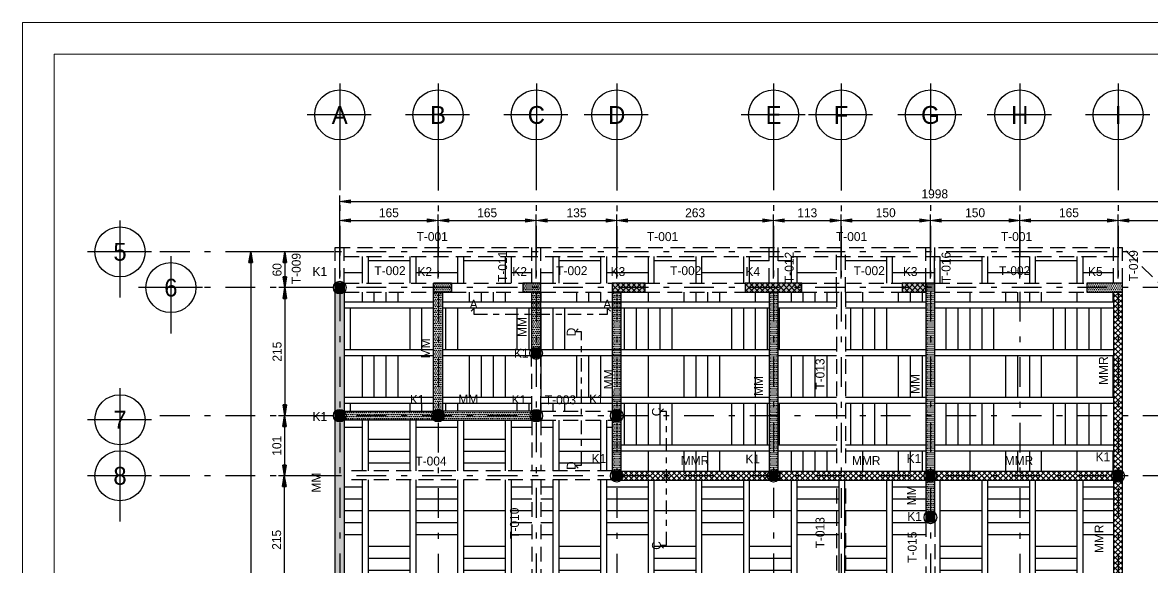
# Model space of a CAD drawing. Header units: millimetres. Extents: x -25 to 297, y -2 to 43.
# Drawn here: x 75.38 to 94.35, y 33.89 to 43.04 of the extents above; entities that cross this region are included whole.
import ezdxf
from ezdxf.enums import TextEntityAlignment as Align

# ---------------------------------------------------------------- set-up
doc = ezdxf.new("R2010")
doc.units = ezdxf.units.MM
for name, pattern in [('DASHDOT', [1, 0.5, -0.25, 0, -0.25]), ('DASHED2', [0.375, 0.25, -0.125]), ('HIDDEN2', [0.1875, 0.125, -0.0625]), ('TRABE', [1.125, 0.75, -0.125, 0.125, -0.125])]:
    doc.linetypes.add(name, pattern=pattern)
for name, color, linetype in [('6', 7, 'Continuous'), ('C', 11, 'Continuous'), ('CERR', 3, 'DASHED2'), ('CTE', 242, 'Continuous'), ('EJES', 250, 'DASHDOT'), ('KS', 242, 'Continuous'), ('losa', 251, 'Continuous'), ('muros', 1, 'Continuous'), ('proyecciones', 6, 'HIDDEN2'), ('TEXT', 5, 'Continuous'), ('VIGUETAS', 107, 'Continuous')]:
    doc.layers.add(name, color=color, linetype=linetype)
doc.styles.add('LEROY', font='stylu.ttf')
doc.dimstyles.new('LEROY', dxfattribs={"dimtxt": 0.15, "dimasz": 0.18, "dimexe": 0.1, "dimexo": 0.1, "dimgap": 0.05, "dimtad": 1, "dimdec": 0, "dimlfac": 100, "dimzin": 0, "dimdsep": 46, "dimtxsty": 'LEROY', "dimblk1": 'FLECHA', "dimblk2": 'FLECHA', "dimsah": 1, "dimcen": 0.2, "dimclrd": 256, "dimclre": 256, "dimclrt": 5, "dimadec": 0, "dimazin": 0, "dimtfac": 0.5, "dimtdec": 0, "dimtix": 1, "dimtofl": 0, "dimtmove": 0, "dimatfit": 3, "dimldrblk": 'FLECHA', "dimfxl": 1, "dimtolj": 1, "dimtzin": 0, "dimarcsym": 0})
pattern_1 = [(0, (-26.114194, 4.04221), (0.015875, 0.03175), [0, -0.03175])]
pattern_2 = [(45, (-26.114194, 4.64221), (-0.04490128, 0.04490128), []), (135, (-26.114194, 4.64221), (-0.04490128, -0.04490128), [])]
pattern_3 = [(0, (-26.114194, 4.64221), (0.015875, 0.03175), [0, -0.03175])]
pattern_4 = [(45, (-26.114194, 4.04221), (-0.04490128, 0.04490128), []), (135, (-26.114194, 4.04221), (-0.04490128, -0.04490128), [])]
pattern_5 = [(90, (-26.1142, 6.6422), (-0.8, 5e-17), [1, 1]), (90, (-26.0142, 6.6422), (-0.8, 5e-17), [1, 1]), (0, (-26.0142, 4.8422), (0, 1.8), [0.7, -0.9]), (0, (-26.0142, 5.0422), (0, 1.8), [0.7, -0.9]), (0, (-26.0142, 5.2422), (0, 1.8), [0.7, -0.9]), (0, (-26.0142, 5.4422), (0, 1.8), [0.7, -0.9]), (0, (-26.0142, 6.0422), (0, 1.8), [0.7, -0.9]), (0, (-25.2142, 5.6422), (0, 1.8), [0.7, -0.9]), (0, (-25.2142, 5.8422), (0, 1.8), [0.7, -0.9]), (0, (-25.2142, 6.0422), (0, 1.8), [0.7, -0.9]), (0, (-25.2142, 6.2422), (0, 1.8), [0.7, -0.9]), (0, (-25.2142, 6.4422), (0, 1.8), [0.7, -0.9])]
pattern_6 = [(180, (-28.1142, 4.6422), (-1e-16, -0.8), [1, 1]), (180, (-28.1142, 4.7422), (-1e-16, -0.8), [1, 1]), (90, (-26.3142, 4.7422), (-1.8, 1e-16), [0.7, -0.9]), (90, (-26.5142, 4.7422), (-1.8, 1e-16), [0.7, -0.9]), (90, (-26.7142, 4.7422), (-1.8, 1e-16), [0.7, -0.9]), (90, (-26.9142, 4.7422), (-1.8, 1e-16), [0.7, -0.9]), (90, (-27.5142, 4.7422), (-1.8, 1e-16), [0.7, -0.9]), (90, (-27.1142, 5.5422), (-1.8, 1e-16), [0.7, -0.9]), (90, (-27.3142, 5.5422), (-1.8, 1e-16), [0.7, -0.9]), (90, (-27.5142, 5.5422), (-1.8, 1e-16), [0.7, -0.9]), (90, (-27.7142, 5.5422), (-1.8, 1e-16), [0.7, -0.9]), (90, (-27.9142, 5.5422), (-1.8, 1e-16), [0.7, -0.9])]

# ---------------------------------------------------------------- blocks, each defined once
blk = doc.blocks.new('EJE-VERT')
at = {"color": 15, "linetype": 'Continuous'}
for p, q in [((0, 2.163), (0, 0)), ((0.883, 1.28), (-0.909, 1.28))]:
    blk.add_line(p, q, dxfattribs=at)
blk.add_circle((0, 1.28), 0.7, dxfattribs=at)
at = {"color": 242, "style": 'LEROY'}
blk.add_attdef('EJE', text='', height=0.5, dxfattribs=at).set_placement((0, 1.28), align=Align.MIDDLE)
blk = doc.blocks.new('FLECHA')
at = {"linetype": 'Continuous'}
blk.add_hatch(color=5, dxfattribs=at).paths.add_polyline_path([(0, 0), (-1, 0.16), (-1, -0.16)])
at = {"color": 5, "linetype": 'Continuous'}
blk.add_line((-1, 0.16), (-1, -0.16), dxfattribs=at)
blk.add_lwpolyline([(-1, 0.16), (0, 0), (-1, -0.16)], dxfattribs=at)
blk = doc.blocks.new('*D82')
at = {"layer": 'C', "lineweight": -2, "transparency": 16777216}
for p, q in [((80.706, 39.379), (80.706, 40.134)), ((80.886, 40.034), (100.502, 40.034)), ((100.682, 38.96), (100.682, 40.134))]:
    blk.add_line(p, q, dxfattribs=at)
at = {"layer": 'Defpoints', "color": 0, "transparency": 16777216}
for p in [(100.682, 40.034), (80.706, 39.279, 0), (100.682, 38.86, 0)]:
    blk.add_point(p, dxfattribs=at)
at = {"layer": 'C', "lineweight": -2, "transparency": 16777216, "xscale": 0.18, "yscale": 0.18, "zscale": 0.18, "rotation": 180}
blk.add_blockref('FLECHA', (80.706, 40.034), dxfattribs=at)
at = {"layer": 'C', "lineweight": -2, "transparency": 16777216, "xscale": 0.18, "yscale": 0.18, "zscale": 0.18}
blk.add_blockref('FLECHA', (100.682, 40.034), dxfattribs=at)
at = {"layer": 'C', "color": 5, "transparency": 16777216, "insert": (90.694, 40.161), "char_height": 0.15, "attachment_point": 5, "style": 'LEROY'}
blk.add_mtext('\\A1;1998', dxfattribs=at)
blk = doc.blocks.new('*D83')
at = {"layer": 'C', "lineweight": -2, "transparency": 16777216}
for p, q in [((93.771, 38.743), (93.771, 39.816)), ((93.951, 39.716), (100.478, 39.716)), ((100.658, 38.202), (100.658, 39.816))]:
    blk.add_line(p, q, dxfattribs=at)
at = {"layer": 'Defpoints', "color": 0, "transparency": 16777216}
for p in [(100.658, 39.716), (93.771, 38.643, 0), (100.658, 38.102, 0)]:
    blk.add_point(p, dxfattribs=at)
at = {"layer": 'C', "lineweight": -2, "transparency": 16777216, "xscale": 0.18, "yscale": 0.18, "zscale": 0.18, "rotation": 180}
blk.add_blockref('FLECHA', (93.771, 39.716), dxfattribs=at)
at = {"layer": 'C', "lineweight": -2, "transparency": 16777216, "xscale": 0.18, "yscale": 0.18, "zscale": 0.18}
blk.add_blockref('FLECHA', (100.658, 39.716), dxfattribs=at)
at = {"layer": 'C', "color": 5, "transparency": 16777216, "insert": (97.214, 39.844), "char_height": 0.15, "attachment_point": 5, "style": 'LEROY'}
blk.add_mtext('\\A1;689', dxfattribs=at)
blk = doc.blocks.new('*D84')
at = {"layer": 'C', "lineweight": -2, "transparency": 16777216}
for p, q in [((80.61, 38.587), (79.683, 38.587)), ((79.783, 38.407), (79.783, 36.617)), ((80.606, 36.437), (79.683, 36.437))]:
    blk.add_line(p, q, dxfattribs=at)
at = {"layer": 'Defpoints', "color": 0, "transparency": 16777216}
for p in [(80.71, 38.587), (79.783, 36.437), (80.706, 36.437)]:
    blk.add_point(p, dxfattribs=at)
at = {"layer": 'C', "lineweight": -2, "transparency": 16777216, "xscale": 0.18, "yscale": 0.18, "zscale": 0.18}
for p, rotation in [((79.783, 38.587), 90), ((79.783, 36.437), 270)]:
    blk.add_blockref('FLECHA', p, dxfattribs=dict(at, rotation=rotation))
at = {"layer": 'C', "color": 5, "transparency": 16777216, "insert": (79.655, 37.512), "char_height": 0.15, "attachment_point": 5, "rotation": 90, "style": 'LEROY'}
blk.add_mtext('\\A1;215', dxfattribs=at)
blk = doc.blocks.new('*D85')
at = {"layer": 'C', "lineweight": -2, "transparency": 16777216}
for p, q in [((80.606, 36.437), (79.679, 36.437)), ((79.779, 36.257), (79.779, 35.607)), ((80.531, 35.427), (79.679, 35.427))]:
    blk.add_line(p, q, dxfattribs=at)
at = {"layer": 'Defpoints', "color": 0, "transparency": 16777216}
for p in [(80.706, 36.437), (79.779, 35.427), (80.631, 35.427)]:
    blk.add_point(p, dxfattribs=at)
at = {"layer": 'C', "lineweight": -2, "transparency": 16777216, "xscale": 0.18, "yscale": 0.18, "zscale": 0.18}
for p, rotation in [((79.779, 36.437), 90), ((79.779, 35.427), 270)]:
    blk.add_blockref('FLECHA', p, dxfattribs=dict(at, rotation=rotation))
at = {"layer": 'C', "color": 5, "transparency": 16777216, "insert": (79.651, 35.932), "char_height": 0.15, "attachment_point": 5, "rotation": 90, "style": 'LEROY'}
blk.add_mtext('\\A1;101', dxfattribs=at)
blk = doc.blocks.new('*D86')
at = {"layer": 'C', "lineweight": -2, "transparency": 16777216}
for p, q in [((80.681, 35.427), (79.676, 35.427)), ((79.776, 35.247), (79.776, 33.457)), ((80.581, 33.277), (79.676, 33.277))]:
    blk.add_line(p, q, dxfattribs=at)
at = {"layer": 'Defpoints', "color": 0, "transparency": 16777216}
for p in [(80.781, 35.427), (79.776, 33.277), (80.681, 33.277)]:
    blk.add_point(p, dxfattribs=at)
at = {"layer": 'C', "lineweight": -2, "transparency": 16777216, "xscale": 0.18, "yscale": 0.18, "zscale": 0.18}
for p, rotation in [((79.776, 35.427), 90), ((79.776, 33.277), 270)]:
    blk.add_blockref('FLECHA', p, dxfattribs=dict(at, rotation=rotation))
at = {"layer": 'C', "color": 5, "transparency": 16777216, "insert": (79.648, 34.352), "char_height": 0.15, "attachment_point": 5, "rotation": 90, "style": 'LEROY'}
blk.add_mtext('\\A1;215', dxfattribs=at)
blk = doc.blocks.new('SEF')
at = {"layer": 'KS'}
blk.add_hatch(color=256, dxfattribs=at).paths.add_polyline_path([(101.539, 139.836), (101.689, 139.836), (101.689, 139.986), (101.539, 139.986)])
at = {"layer": 'KS', "elevation": 0}
blk.add_lwpolyline([(101.539, 139.836), (101.689, 139.836), (101.689, 139.986), (101.539, 139.986)], close=True, dxfattribs=at)
at = {"layer": 'KS', "color": 251}
blk.add_circle((101.614, 139.911, 0), 0.106, dxfattribs=at)
blk = doc.blocks.new('*D585')
at = {"layer": 'C', "lineweight": -2, "transparency": 16777216}
for p, q in [((80.706, 38.742), (80.706, 39.815)), ((80.886, 39.715), (82.176, 39.715)), ((82.356, 38.762), (82.356, 39.815))]:
    blk.add_line(p, q, dxfattribs=at)
at = {"layer": 'Defpoints', "color": 0, "transparency": 16777216}
for p in [(82.356, 39.715), (80.706, 38.642, 0), (82.356, 38.662)]:
    blk.add_point(p, dxfattribs=at)
at = {"layer": 'C', "lineweight": -2, "transparency": 16777216, "xscale": 0.18, "yscale": 0.18, "zscale": 0.18, "rotation": 180}
blk.add_blockref('FLECHA', (80.706, 39.715), dxfattribs=at)
at = {"layer": 'C', "lineweight": -2, "transparency": 16777216, "xscale": 0.18, "yscale": 0.18, "zscale": 0.18}
blk.add_blockref('FLECHA', (82.356, 39.715), dxfattribs=at)
at = {"layer": 'C', "color": 5, "transparency": 16777216, "insert": (81.531, 39.843), "char_height": 0.15, "attachment_point": 5, "style": 'LEROY'}
blk.add_mtext('\\A1;165', dxfattribs=at)
blk = doc.blocks.new('*D586')
at = {"layer": 'C', "lineweight": -2, "transparency": 16777216}
for p, q in [((82.356, 38.742), (82.356, 39.815)), ((82.536, 39.715), (83.826, 39.715)), ((84.006, 38.762), (84.006, 39.815))]:
    blk.add_line(p, q, dxfattribs=at)
at = {"layer": 'Defpoints', "color": 0, "transparency": 16777216}
for p in [(84.006, 39.715), (82.356, 38.642, 0), (84.006, 38.662)]:
    blk.add_point(p, dxfattribs=at)
at = {"layer": 'C', "lineweight": -2, "transparency": 16777216, "xscale": 0.18, "yscale": 0.18, "zscale": 0.18, "rotation": 180}
blk.add_blockref('FLECHA', (82.356, 39.715), dxfattribs=at)
at = {"layer": 'C', "lineweight": -2, "transparency": 16777216, "xscale": 0.18, "yscale": 0.18, "zscale": 0.18}
blk.add_blockref('FLECHA', (84.006, 39.715), dxfattribs=at)
at = {"layer": 'C', "color": 5, "transparency": 16777216, "insert": (83.181, 39.843), "char_height": 0.15, "attachment_point": 5, "style": 'LEROY'}
blk.add_mtext('\\A1;165', dxfattribs=at)
blk = doc.blocks.new('*D587')
at = {"layer": 'C', "lineweight": -2, "transparency": 16777216}
for p, q in [((84.006, 38.742), (84.006, 39.815)), ((84.186, 39.715), (85.176, 39.715)), ((85.356, 38.762), (85.356, 39.815))]:
    blk.add_line(p, q, dxfattribs=at)
at = {"layer": 'Defpoints', "color": 0, "transparency": 16777216}
for p in [(85.356, 39.715), (84.006, 38.642, 0), (85.356, 38.662)]:
    blk.add_point(p, dxfattribs=at)
at = {"layer": 'C', "lineweight": -2, "transparency": 16777216, "xscale": 0.18, "yscale": 0.18, "zscale": 0.18, "rotation": 180}
blk.add_blockref('FLECHA', (84.006, 39.715), dxfattribs=at)
at = {"layer": 'C', "lineweight": -2, "transparency": 16777216, "xscale": 0.18, "yscale": 0.18, "zscale": 0.18}
blk.add_blockref('FLECHA', (85.356, 39.715), dxfattribs=at)
at = {"layer": 'C', "color": 5, "transparency": 16777216, "insert": (84.681, 39.843), "char_height": 0.15, "attachment_point": 5, "style": 'LEROY'}
blk.add_mtext('\\A1;135', dxfattribs=at)
blk = doc.blocks.new('*D588')
at = {"layer": 'C', "lineweight": -2, "transparency": 16777216}
for p, q in [((85.356, 38.742), (85.356, 39.815)), ((85.536, 39.715), (87.808, 39.715)), ((87.988, 38.762), (87.988, 39.815))]:
    blk.add_line(p, q, dxfattribs=at)
at = {"layer": 'Defpoints', "color": 0, "transparency": 16777216}
for p in [(87.988, 39.715), (85.356, 38.642, 0), (87.988, 38.662)]:
    blk.add_point(p, dxfattribs=at)
at = {"layer": 'C', "lineweight": -2, "transparency": 16777216, "xscale": 0.18, "yscale": 0.18, "zscale": 0.18, "rotation": 180}
blk.add_blockref('FLECHA', (85.356, 39.715), dxfattribs=at)
at = {"layer": 'C', "lineweight": -2, "transparency": 16777216, "xscale": 0.18, "yscale": 0.18, "zscale": 0.18}
blk.add_blockref('FLECHA', (87.988, 39.715), dxfattribs=at)
at = {"layer": 'C', "color": 5, "transparency": 16777216, "insert": (86.672, 39.843), "char_height": 0.15, "attachment_point": 5, "style": 'LEROY'}
blk.add_mtext('\\A1;263', dxfattribs=at)
blk = doc.blocks.new('*D589')
at = {"layer": 'C', "lineweight": -2, "transparency": 16777216}
for p, q in [((87.988, 38.742), (87.988, 39.815)), ((88.168, 39.715), (88.941, 39.715)), ((89.121, 38.762), (89.121, 39.815))]:
    blk.add_line(p, q, dxfattribs=at)
at = {"layer": 'Defpoints', "color": 0, "transparency": 16777216}
for p in [(89.121, 39.715), (87.988, 38.642, 0), (89.121, 38.662)]:
    blk.add_point(p, dxfattribs=at)
at = {"layer": 'C', "lineweight": -2, "transparency": 16777216, "xscale": 0.18, "yscale": 0.18, "zscale": 0.18, "rotation": 180}
blk.add_blockref('FLECHA', (87.988, 39.715), dxfattribs=at)
at = {"layer": 'C', "lineweight": -2, "transparency": 16777216, "xscale": 0.18, "yscale": 0.18, "zscale": 0.18}
blk.add_blockref('FLECHA', (89.121, 39.715), dxfattribs=at)
at = {"layer": 'C', "color": 5, "transparency": 16777216, "insert": (88.554, 39.843), "char_height": 0.15, "attachment_point": 5, "style": 'LEROY'}
blk.add_mtext('\\A1;113', dxfattribs=at)
blk = doc.blocks.new('*D590')
at = {"layer": 'C', "lineweight": -2, "transparency": 16777216}
for p, q in [((89.121, 38.742), (89.121, 39.815)), ((89.301, 39.715), (90.441, 39.715)), ((90.621, 38.762), (90.621, 39.815))]:
    blk.add_line(p, q, dxfattribs=at)
at = {"layer": 'Defpoints', "color": 0, "transparency": 16777216}
for p in [(90.621, 39.715), (89.121, 38.642, 0), (90.621, 38.662)]:
    blk.add_point(p, dxfattribs=at)
at = {"layer": 'C', "lineweight": -2, "transparency": 16777216, "xscale": 0.18, "yscale": 0.18, "zscale": 0.18, "rotation": 180}
blk.add_blockref('FLECHA', (89.121, 39.715), dxfattribs=at)
at = {"layer": 'C', "lineweight": -2, "transparency": 16777216, "xscale": 0.18, "yscale": 0.18, "zscale": 0.18}
blk.add_blockref('FLECHA', (90.621, 39.715), dxfattribs=at)
at = {"layer": 'C', "color": 5, "transparency": 16777216, "insert": (89.871, 39.844), "char_height": 0.15, "attachment_point": 5, "style": 'LEROY'}
blk.add_mtext('\\A1;150', dxfattribs=at)
blk = doc.blocks.new('*D591')
at = {"layer": 'C', "lineweight": -2, "transparency": 16777216}
for p, q in [((90.621, 38.742), (90.621, 39.815)), ((90.801, 39.715), (91.941, 39.715)), ((92.121, 38.762), (92.121, 39.815))]:
    blk.add_line(p, q, dxfattribs=at)
at = {"layer": 'Defpoints', "color": 0, "transparency": 16777216}
for p in [(92.121, 39.715), (90.621, 38.642, 0), (92.121, 38.662)]:
    blk.add_point(p, dxfattribs=at)
at = {"layer": 'C', "lineweight": -2, "transparency": 16777216, "xscale": 0.18, "yscale": 0.18, "zscale": 0.18, "rotation": 180}
blk.add_blockref('FLECHA', (90.621, 39.715), dxfattribs=at)
at = {"layer": 'C', "lineweight": -2, "transparency": 16777216, "xscale": 0.18, "yscale": 0.18, "zscale": 0.18}
blk.add_blockref('FLECHA', (92.121, 39.715), dxfattribs=at)
at = {"layer": 'C', "color": 5, "transparency": 16777216, "insert": (91.371, 39.844), "char_height": 0.15, "attachment_point": 5, "style": 'LEROY'}
blk.add_mtext('\\A1;150', dxfattribs=at)
blk = doc.blocks.new('*D592')
at = {"layer": 'C', "lineweight": -2, "transparency": 16777216}
for p, q in [((92.121, 38.743), (92.121, 39.816)), ((92.301, 39.716), (93.591, 39.716)), ((93.771, 38.762), (93.771, 39.816))]:
    blk.add_line(p, q, dxfattribs=at)
at = {"layer": 'Defpoints', "color": 0, "transparency": 16777216}
for p in [(93.771, 39.716), (92.121, 38.643, 0), (93.771, 38.662)]:
    blk.add_point(p, dxfattribs=at)
at = {"layer": 'C', "lineweight": -2, "transparency": 16777216, "xscale": 0.18, "yscale": 0.18, "zscale": 0.18, "rotation": 180}
blk.add_blockref('FLECHA', (92.121, 39.716), dxfattribs=at)
at = {"layer": 'C', "lineweight": -2, "transparency": 16777216, "xscale": 0.18, "yscale": 0.18, "zscale": 0.18}
blk.add_blockref('FLECHA', (93.771, 39.716), dxfattribs=at)
at = {"layer": 'C', "color": 5, "transparency": 16777216, "insert": (92.946, 39.844), "char_height": 0.15, "attachment_point": 5, "style": 'LEROY'}
blk.add_mtext('\\A1;165', dxfattribs=at)
blk = doc.blocks.new('*D594')
at = {"layer": 'C', "lineweight": -2, "transparency": 16777216}
for p, q in [((80.61, 39.187), (79.683, 39.187)), ((79.783, 39.007), (79.783, 38.767)), ((80.606, 38.587), (79.683, 38.587))]:
    blk.add_line(p, q, dxfattribs=at)
at = {"layer": 'Defpoints', "color": 0, "transparency": 16777216}
for p in [(80.71, 39.187), (79.783, 38.587), (80.706, 38.587)]:
    blk.add_point(p, dxfattribs=at)
at = {"layer": 'C', "lineweight": -2, "transparency": 16777216, "xscale": 0.18, "yscale": 0.18, "zscale": 0.18}
for p, rotation in [((79.783, 39.187), 90), ((79.783, 38.587), 270)]:
    blk.add_blockref('FLECHA', p, dxfattribs=dict(at, rotation=rotation))
at = {"layer": 'C', "color": 5, "transparency": 16777216, "insert": (79.655, 38.887), "char_height": 0.15, "attachment_point": 5, "rotation": 90, "style": 'LEROY'}
blk.add_mtext('\\A1;60', dxfattribs=at)
blk = doc.blocks.new('*D595')
at = {"layer": 'C', "lineweight": -2, "transparency": 16777216}
for p, q in [((80.064, 39.187), (79.112, 39.187)), ((79.212, 39.007), (79.212, 23.885)), ((80.041, 23.705), (79.112, 23.705))]:
    blk.add_line(p, q, dxfattribs=at)
at = {"layer": 'Defpoints', "color": 0, "transparency": 16777216}
for p in [(80.164, 39.187), (79.212, 23.705), (80.141, 23.705)]:
    blk.add_point(p, dxfattribs=at)
at = {"layer": 'C', "lineweight": -2, "transparency": 16777216, "xscale": 0.18, "yscale": 0.18, "zscale": 0.18}
for p, rotation in [((79.212, 39.187), 90), ((79.212, 23.705), 270)]:
    blk.add_blockref('FLECHA', p, dxfattribs=dict(at, rotation=rotation))
at = {"layer": 'C', "color": 5, "transparency": 16777216, "insert": (79.083, 31.446), "char_height": 0.15, "attachment_point": 5, "rotation": 90, "style": 'LEROY'}
blk.add_mtext('\\A1;1548', dxfattribs=at)

msp = doc.modelspace()

# ---------------------------------------------------------------- hatches: boundary and pattern name
at = {"layer": 'KS'}
for points in [[(82.581, 38.512), (82.581, 38.662), (82.281, 38.662), (82.281, 38.512)], [(84.081, 38.512), (84.081, 38.662), (83.781, 38.662), (83.781, 38.512)]]:
    msp.add_hatch(color=256, dxfattribs=at).paths.add_polyline_path(points)
h = msp.add_hatch(color=256, dxfattribs=at)
h.dxf.hatch_style = 1
h.paths.add_polyline_path([(85.281, 38.662), (85.281, 38.512), (85.831, 38.512), (85.831, 38.662)])
h = msp.add_hatch(color=256, dxfattribs=at)
h.dxf.hatch_style = 1
h.paths.add_polyline_path([(87.513, 38.662), (87.513, 38.512), (88.463, 38.512), (88.463, 38.662)])
h = msp.add_hatch(color=256, dxfattribs=at)
h.dxf.hatch_style = 1
h.paths.add_polyline_path([(90.146, 38.662), (90.146, 38.512), (90.696, 38.512), (90.696, 38.662)])
h = msp.add_hatch(color=256, dxfattribs=at)
h.dxf.hatch_style = 1
h.paths.add_polyline_path([(93.246, 38.662), (93.246, 38.512), (93.846, 38.512), (93.846, 38.662)])
at = {"layer": 'muros'}
h = msp.add_hatch(dxfattribs=at)
h.set_pattern_fill('DOTS', color=256, scale=0.02)
h.set_pattern_definition(pattern_3)
h.paths.add_polyline_path([(80.781, 24.03), (80.631, 24.03), (80.631, 23.63), (80.781, 23.63)])
h.paths.add_polyline_path([(80.781, 38.662), (80.631, 38.662), (80.631, 24.18), (80.781, 24.18)])
h = msp.add_hatch(dxfattribs=at)
h.set_pattern_fill('DOTS', color=3, scale=0.02)
h.set_pattern_definition(pattern_1)
h.paths.add_polyline_path([(82.581, 38.662), (82.281, 38.662), (82.281, 38.512), (82.581, 38.512)])
h = msp.add_hatch(dxfattribs=at)
h.set_pattern_fill('DOTS', color=256, scale=0.02)
h.set_pattern_definition(pattern_1)
h.paths.add_polyline_path([(82.431, 38.512), (82.281, 38.512), (82.281, 36.362), (82.431, 36.362), (82.431, 36.512)])
h = msp.add_hatch(dxfattribs=at)
h.set_pattern_fill('DOTS', color=3, scale=0.02)
h.set_pattern_definition(pattern_1)
h.paths.add_polyline_path([(84.081, 38.512), (84.081, 38.661), (83.781, 38.661), (83.781, 38.512)])
h = msp.add_hatch(dxfattribs=at)
h.set_pattern_fill('DOTS', color=256, scale=0.02)
h.set_pattern_definition(pattern_3)
h.paths.add_polyline_path([(84.08, 38.512), (83.927, 38.512), (83.927, 37.412), (84.08, 37.412)])
h = msp.add_hatch(dxfattribs=at)
h.set_pattern_fill('ANSI37', color=3, scale=0.02)
h.set_pattern_definition(pattern_2)
h.paths.add_polyline_path([(85.281, 38.662), (85.281, 38.512), (85.831, 38.512), (85.831, 38.662)])
h = msp.add_hatch(dxfattribs=at)
h.set_pattern_fill('DOTS', color=256, scale=0.02)
h.set_pattern_definition(pattern_3)
h.paths.add_polyline_path([(85.281, 35.502), (85.431, 35.502), (85.431, 38.512), (85.281, 38.512)])
h = msp.add_hatch(dxfattribs=at)
h.set_pattern_fill('ANSI37', color=3, scale=0.02)
h.set_pattern_definition(pattern_2)
h.paths.add_polyline_path([(88.463, 38.512), (88.463, 38.662), (87.513, 38.662), (87.513, 38.512)])
h = msp.add_hatch(dxfattribs=at)
h.set_pattern_fill('DOTS', color=256, scale=0.02)
h.set_pattern_definition(pattern_3)
h.paths.add_polyline_path([(87.913, 35.502), (88.063, 35.502), (88.063, 38.512), (87.913, 38.512)])
h = msp.add_hatch(dxfattribs=at)
h.set_pattern_fill('ANSI37', color=3, scale=0.02)
h.set_pattern_definition(pattern_2)
h.paths.add_polyline_path([(90.546, 38.512), (90.546, 38.662), (90.146, 38.662), (90.146, 38.512)])
h = msp.add_hatch(dxfattribs=at)
h.set_pattern_fill('DOTS', color=256, scale=0.02)
h.set_pattern_definition(pattern_3)
h.paths.add_polyline_path([(90.546, 35.502), (90.696, 35.502), (90.696, 38.662), (90.546, 38.662)])
h = msp.add_hatch(dxfattribs=at)
h.set_pattern_fill('DOTS', color=3, scale=0.02)
h.set_pattern_definition(pattern_1)
h.paths.add_polyline_path([(93.246, 38.662), (93.246, 38.512), (93.846, 38.512), (93.846, 38.662)])
h = msp.add_hatch(dxfattribs=at)
h.set_pattern_fill('ANSI37', color=256, scale=0.02)
h.set_pattern_definition(pattern_2)
h.paths.add_polyline_path([(93.846, 38.512), (93.696, 38.512), (93.696, 35.502), (93.846, 35.502)])
h = msp.add_hatch(dxfattribs=at)
h.set_pattern_fill('DOTS', color=256, scale=0.02)
h.set_pattern_definition(pattern_3)
h.paths.add_polyline_path([(80.781, 36.512), (80.781, 36.362), (82.281, 36.362), (82.281, 36.512)])
h = msp.add_hatch(dxfattribs=at)
h.set_pattern_fill('DOTS', color=256, scale=0.02)
h.set_pattern_definition(pattern_3)
h.paths.add_polyline_path([(82.431, 36.512), (82.431, 36.362), (84.081, 36.362), (84.081, 36.512)])
h = msp.add_hatch(dxfattribs=at)
h.set_pattern_fill('ANSI37', color=256, scale=0.02)
h.set_pattern_definition(pattern_4)
h.paths.add_polyline_path([(85.281, 35.502), (85.281, 35.352), (90.696, 35.352), (90.696, 35.502)])
h = msp.add_hatch(dxfattribs=at)
h.set_pattern_fill('ANSI37', color=256, scale=0.02)
h.set_pattern_definition(pattern_4)
h.paths.add_polyline_path([(90.696, 35.502), (90.696, 35.352), (93.696, 35.352), (93.696, 35.502)])
h = msp.add_hatch(dxfattribs=at)
h.set_pattern_fill('DOTS', color=3, scale=0.02)
h.set_pattern_definition(pattern_1)
h.paths.add_polyline_path([(93.846, 35.352), (93.846, 35.502), (93.696, 35.502), (93.696, 35.352)])
h = msp.add_hatch(dxfattribs=at)
h.set_pattern_fill('DOTS', color=256, scale=0.02)
h.set_pattern_definition(pattern_3)
h.paths.add_polyline_path([(90.696, 35.352), (90.546, 35.352), (90.546, 34.653), (90.696, 34.653)])
h = msp.add_hatch(dxfattribs=at)
h.set_pattern_fill('ANSI37', color=256, scale=0.02)
h.set_pattern_definition(pattern_2)
h.paths.add_polyline_path([(93.696, 33.352), (93.846, 33.352), (93.846, 35.352), (93.696, 35.352)])
at = {"layer": 'VIGUETAS'}
h = msp.add_hatch(dxfattribs=at)
h.set_pattern_fill('HBSTRCES', color=256, pattern_type=2)
h.set_pattern_definition(pattern_5)
h.paths.add_polyline_path([(83.931, 39.112), (80.781, 39.112), (80.781, 38.662), (82.281, 38.662), (82.581, 38.662), (83.781, 38.662), (83.931, 38.662)])
h = msp.add_hatch(dxfattribs=at)
h.set_pattern_fill('HBSTRCES', color=256, pattern_type=2)
h.set_pattern_definition(pattern_5)
h.paths.add_polyline_path([(84.081, 39.112), (84.081, 38.661), (85.281, 38.662), (85.831, 38.662), (87.513, 38.662), (87.913, 38.662), (87.913, 39.112)])
h = msp.add_hatch(dxfattribs=at)
h.set_pattern_fill('HBSTRCES', color=256, pattern_type=2)
h.set_pattern_definition(pattern_5)
h.paths.add_polyline_path([(88.463, 38.662), (89.046, 38.662), (89.046, 39.112), (88.063, 39.112), (88.063, 38.662)])
h = msp.add_hatch(dxfattribs=at)
h.set_pattern_fill('HBSTRCES', color=256, pattern_type=2)
h.set_pattern_definition(pattern_5)
h.paths.add_polyline_path([(90.146, 38.662), (90.546, 38.662), (90.696, 38.662), (93.246, 38.662), (93.696, 38.662), (93.696, 39.112), (89.196, 39.112), (89.196, 38.662)])
h = msp.add_hatch(dxfattribs=at)
h.set_pattern_fill('HBSTRCES', color=256, angle=90, pattern_type=2)
h.set_pattern_definition(pattern_6)
h.paths.add_polyline_path([(82.281, 38.512), (80.781, 38.512), (80.781, 36.512), (82.281, 36.512)])
h = msp.add_hatch(dxfattribs=at)
h.set_pattern_fill('HBSTRCES', color=256, angle=90, pattern_type=2)
h.set_pattern_definition(pattern_6)
h.paths.add_polyline_path([(83.896, 37.487, -0.198912), (83.927, 37.562), (83.927, 38.512), (83.781, 38.512), (82.581, 38.512), (82.431, 38.512), (82.431, 36.512), (83.931, 36.512), (83.927, 37.412, -0.198912)])
h = msp.add_hatch(dxfattribs=at)
h.set_pattern_fill('HBSTRCES', color=256, angle=90, pattern_type=2)
h.set_pattern_definition(pattern_6)
h.paths.add_polyline_path([(83.927, 37.562), (83.927, 38.512), (84.08, 38.512), (85.281, 38.512), (85.431, 38.512), (85.431, 35.502), (85.281, 35.502), (85.281, 36.512), (84.081, 36.512), (84.081, 37.412), (84.077, 37.412, -1)])
h = msp.add_hatch(dxfattribs=at)
h.set_pattern_fill('HBSTRCES', color=256, angle=90, pattern_type=2)
h.set_pattern_definition(pattern_6)
h.paths.add_polyline_path([(85.431, 35.502), (87.913, 35.502), (87.913, 38.512), (87.513, 38.512), (85.831, 38.512), (85.431, 38.512)])
h = msp.add_hatch(dxfattribs=at)
h.set_pattern_fill('HBSTRCES', color=256, angle=90, pattern_type=2)
h.set_pattern_definition(pattern_6)
h.paths.add_polyline_path([(89.046, 38.512), (88.063, 38.512), (88.063, 35.502), (89.046, 35.502)])
h = msp.add_hatch(dxfattribs=at)
h.set_pattern_fill('HBSTRCES', color=256, angle=90, pattern_type=2)
h.set_pattern_definition(pattern_6)
h.paths.add_polyline_path([(89.196, 35.502), (90.546, 35.502), (90.546, 38.512), (90.146, 38.512), (89.196, 38.512)])
h = msp.add_hatch(dxfattribs=at)
h.set_pattern_fill('HBSTRCES', color=256, angle=90, pattern_type=2)
h.set_pattern_definition(pattern_6)
h.paths.add_polyline_path([(93.696, 35.502), (93.696, 38.512), (93.246, 38.512), (90.696, 38.512), (90.696, 35.502)])
h = msp.add_hatch(dxfattribs=at)
h.set_pattern_fill('HBSTRCES', color=256, pattern_type=2)
h.set_pattern_definition(pattern_5)
h.paths.add_polyline_path([(83.931, 36.362), (82.431, 36.362, -0.414214), (82.281, 36.362), (80.781, 36.362), (80.781, 35.512), (83.931, 35.512)])
h = msp.add_hatch(dxfattribs=at)
h.set_pattern_fill('HBSTRCES', color=256, pattern_type=2)
h.set_pattern_definition(pattern_5)
h.paths.add_polyline_path([(85.281, 35.512), (85.281, 36.362), (84.081, 36.362), (84.081, 35.512)])
h = msp.add_hatch(dxfattribs=at)
h.set_pattern_fill('HBSTRCES', color=256, pattern_type=2)
h.set_pattern_definition(pattern_5)
h.paths.add_polyline_path([(80.781, 35.362), (80.781, 33.362), (83.931, 33.362), (83.931, 35.362)])
h = msp.add_hatch(dxfattribs=at)
h.set_pattern_fill('HBSTRCES', color=256, pattern_type=2)
h.set_pattern_definition(pattern_5)
h.paths.add_polyline_path([(90.546, 33.352), (90.546, 33.612, -0.198912), (90.515, 33.687, -0.198912), (90.546, 33.762), (90.546, 34.653, -0.198912), (90.515, 34.728, -0.198912), (90.546, 34.803), (90.546, 35.352), (88.063, 35.352, -0.414214), (87.913, 35.352), (85.431, 35.352, -0.450006), (85.272, 35.362), (84.081, 35.362), (84.081, 33.362)])
h = msp.add_hatch(dxfattribs=at)
h.set_pattern_fill('HBSTRCES', color=256, pattern_type=2)
h.set_pattern_definition(pattern_5)
h.paths.add_polyline_path([(93.296, 33.352), (93.696, 33.352), (93.696, 35.352), (90.696, 35.352), (90.696, 34.803, -0.198912), (90.727, 34.728, -0.198912), (90.696, 34.653), (90.696, 33.762, -0.198912), (90.727, 33.687, -0.216159), (90.69, 33.607), (90.69, 33.352), (91.096, 33.352)])

# ---------------------------------------------------------------- linework, layer by layer
at = {"layer": '6', "lineweight": 0}
for points in [[(75.383, 43.038), (139.403, 43.038), (139.403, 0), (75.383, 0)], [(75.915, 42.506), (138.871, 42.506), (138.871, 0.532), (75.915, 0.532)]]:
    msp.add_lwpolyline(points, close=True, dxfattribs=at)
at = {"layer": 'CERR', "color": 3}
for p, q in [((80.631, 38.662), (80.631, 39.262)), ((80.631, 39.262), (93.846, 39.262)), ((80.781, 38.662), (80.781, 39.262)), ((83.931, 38.661), (83.931, 39.262)), ((84.081, 38.661), (84.081, 39.262)), ((87.913, 38.662), (87.913, 39.262)), ((88.063, 38.662), (88.063, 39.262)), ((89.046, 38.512), (89.046, 39.262)), ((89.196, 38.512), (89.196, 39.262)), ((90.546, 38.662), (90.546, 39.262)), ((90.696, 38.662), (90.696, 39.262)), ((93.696, 38.662), (93.696, 39.262)), ((93.846, 38.662), (93.846, 39.262)), ((80.781, 39.112), (93.846, 39.112)), ((80.781, 38.662), (82.281, 38.662)), ((80.781, 38.512), (82.281, 38.512)), ((82.581, 38.662), (83.781, 38.662)), ((82.581, 38.512), (83.781, 38.512)), ((84.081, 38.661), (85.281, 38.662)), ((84.081, 38.512), (85.281, 38.512)), ((85.831, 38.662), (87.513, 38.662)), ((85.831, 38.512), (87.513, 38.512)), ((88.463, 38.662), (90.146, 38.662)), ((88.463, 38.512), (90.186, 38.512)), ((89.046, 38.512), (89.046, 35.512)), ((89.196, 38.512), (89.196, 35.512)), ((90.696, 38.662), (93.246, 38.662)), ((90.696, 38.512), (93.246, 38.512)), ((83.931, 36.512), (83.927, 37.412)), ((84.081, 36.512), (84.081, 37.412)), ((84.081, 36.512), (85.281, 36.512)), ((83.931, 36.362), (83.931, 35.512)), ((84.081, 36.362), (84.081, 35.512)), ((84.081, 36.362), (85.281, 36.362)), ((85.281, 35.512), (80.781, 35.512)), ((85.281, 35.362), (80.781, 35.362)), ((83.931, 35.362), (83.931, 33.362)), ((84.081, 35.362), (84.081, 30.512)), ((89.046, 35.212), (89.046, 30.512)), ((89.196, 35.212), (89.196, 30.512)), ((90.546, 34.653), (90.546, 33.762)), ((90.696, 34.653), (90.696, 33.762))]:
    msp.add_line(p, q, dxfattribs=at)
at = {"layer": 'CTE', "linetype": 'TRABE', "ltscale": 0.3}
for points in [[(82.912, 38.191), (82.959, 38.239), (82.959, 38.139), (85.202, 38.139), (85.202, 38.239), (85.249, 38.191)], [(84.711, 35.557), (84.663, 35.604), (84.763, 35.604), (84.763, 37.847), (84.663, 37.847), (84.711, 37.895)], [(86.141, 34.214), (86.093, 34.262), (86.193, 34.262), (86.193, 36.505), (86.093, 36.505), (86.141, 36.552)]]:
    msp.add_lwpolyline(points, dxfattribs=at)
at = {"layer": 'EJES'}
for p, q in [((80.706, 40.724), (80.706, 22.677)), ((82.356, 40.719), (82.356, 22.677)), ((84.006, 40.724), (84.006, 22.677)), ((85.356, 40.719), (85.356, 22.677)), ((87.988, 40.724), (87.988, 22.677)), ((89.121, 40.719), (89.121, 22.677)), ((90.621, 40.724), (90.621, 22.677)), ((92.121, 40.719), (92.121, 22.677)), ((93.771, 40.724), (93.771, 22.677)), ((102.388, 39.187), (77.554, 39.187)), ((102.388, 38.587), (77.554, 38.587)), ((102.388, 36.437), (77.429, 36.437)), ((102.388, 35.427), (77.554, 35.427))]:
    msp.add_line(p, q, dxfattribs=at)
at = {"layer": 'KS'}
for points in [[(82.581, 38.512), (82.581, 38.662), (82.281, 38.662), (82.281, 38.512)], [(85.281, 38.512), (85.831, 38.512), (85.831, 38.662), (85.281, 38.662)], [(87.513, 38.512), (88.463, 38.512), (88.463, 38.662), (87.513, 38.662)]]:
    msp.add_lwpolyline(points, close=True, dxfattribs=at)
at = {"layer": 'losa', "color": 3}
for points in [[(82.581, 38.512), (82.281, 38.512), (82.281, 38.662), (82.581, 38.662)], [(83.781, 38.512), (84.081, 38.512), (84.081, 38.661), (83.781, 38.661)], [(85.281, 38.512), (85.831, 38.512), (85.831, 38.662), (85.281, 38.662)], [(87.513, 38.512), (88.463, 38.512), (88.463, 38.662), (87.513, 38.662)], [(90.146, 38.512), (90.546, 38.512), (90.546, 38.662), (90.146, 38.662)], [(93.246, 38.512), (93.846, 38.512), (93.846, 38.662), (93.246, 38.662)]]:
    msp.add_lwpolyline(points, close=True, dxfattribs=at)
at = {"layer": 'muros'}
for points in [[(80.631, 38.662), (80.781, 38.662), (80.781, 23.63), (80.631, 23.63)], [(82.281, 38.512), (82.431, 38.512), (82.431, 36.362), (82.281, 36.362)], [(83.927, 37.412), (84.08, 37.412), (84.08, 38.512), (83.927, 38.512)], [(85.281, 35.502), (85.431, 35.502), (85.431, 38.512), (85.281, 38.512)], [(87.913, 35.502), (88.063, 35.502), (88.063, 38.512), (87.913, 38.512)], [(90.546, 35.502), (90.696, 35.502), (90.696, 38.662), (90.546, 38.662)], [(93.696, 35.502), (93.846, 35.502), (93.846, 38.512), (93.696, 38.512)], [(82.281, 36.362), (80.781, 36.362), (80.781, 36.512), (82.281, 36.512)], [(82.431, 36.362), (84.081, 36.362), (84.081, 36.512), (82.431, 36.512)], [(85.281, 35.352), (90.696, 35.352), (90.696, 35.502), (85.281, 35.502)], [(90.696, 35.352), (93.696, 35.352), (93.696, 35.502), (90.696, 35.502)], [(90.546, 34.653), (90.696, 34.653), (90.696, 35.352), (90.546, 35.352)], [(93.696, 33.352), (93.846, 33.352), (93.846, 35.352), (93.696, 35.352)]]:
    msp.add_lwpolyline(points, close=True, dxfattribs=at)
at = {"layer": 'muros', "color": 3}
msp.add_lwpolyline([(93.696, 35.352), (93.846, 35.352), (93.846, 35.502), (93.696, 35.502)], close=True, dxfattribs=at)
at = {"layer": 'proyecciones', "linetype": 'HIDDEN2', "ltscale": 2}
msp.add_line((100.51, 32.734), (93.846, 39.262), dxfattribs=at)

# ---------------------------------------------------------------- block references
at = {"rotation": 90}
for p in [(220.617, -63.027, 0), (223.914, -64.127, 0), (220.617, -65.177, 0), (222.267, -65.177, 0), (223.917, -65.177, 0), (225.267, -65.177, 0), (225.267, -66.187, 0), (227.9, -66.187, 0), (230.532, -66.187, 0), (233.682, -66.187, 0), (230.532, -66.886, 0)]:
    msp.add_blockref('SEF', p, dxfattribs=at)
at = {"layer": 'EJES', "xscale": 0.599999999999909, "yscale": 0.599999999999909, "zscale": 0.599999999999909}
for p, values in [((80.706, 40.719), {'EJE': 'A'}), ((82.356, 40.719), {'EJE': 'B'}), ((85.356, 40.719), {'EJE': 'D'}), ((87.988, 40.719), {'EJE': 'E'}), ((89.121, 40.719), {'EJE': 'F'}), ((90.621, 40.719), {'EJE': 'G'}), ((92.121, 40.719), {'EJE': 'H'}), ((77.018, 38.419), {'EJE': '5'}), ((77.872, 37.819), {'EJE': '6'}), ((77.018, 35.601), {'EJE': '7'}), ((77.018, 34.659), {'EJE': '8'})]:
    msp.add_blockref('EJE-VERT', p, dxfattribs=at).add_auto_attribs(values)
at = {"layer": 'EJES'}
for p, xscale, yscale, zscale, rotation, values in [((84.006, 40.719), 0.5999999999999067, 0.5999999999999067, 0.5999999999999067, 359.9831932342179, {'EJE': 'C'}), ((93.771, 40.719), 0.5999999999999118, 0.5999999999999118, 0.5999999999999118, 359.9732348766866, {'EJE': 'I'})]:
    msp.add_blockref('EJE-VERT', p, dxfattribs=dict(at, xscale=xscale, yscale=yscale, zscale=zscale, rotation=rotation)).add_auto_attribs(values)

# ---------------------------------------------------------------- texts
at = {"layer": 'CTE', "linetype": 'TRABE', "ltscale": 0.3, "style": 'LEROY'}
for p in [(82.954, 38.31, 0), (85.197, 38.31, 0)]:
    msp.add_text('A', height=0.15, dxfattribs=at).set_placement(p, align=Align.MIDDLE)
for s, p in [('D', (84.592, 37.842, 0)), ('C', (86.022, 36.5, 0)), ('D', (84.592, 35.599, 0)), ('C', (86.022, 34.257, 0))]:
    msp.add_text(s, height=0.15, rotation=90, dxfattribs=at).set_placement(p, align=Align.MIDDLE)
at = {"layer": 'TEXT', "style": 'LEROY'}
for s, p in [('T-001', (82.258, 39.444, 0)), ('T-001', (86.125, 39.444, 0)), ('T-001', (89.297, 39.444, 0)), ('T-001', (92.066, 39.444, 0)), ('K1', (80.372, 38.857, 0)), ('T-002', (81.55, 38.872, 0)), ('K2', (82.133, 38.857, 0)), ('K2', (83.727, 38.857, 0)), ('T-002', (84.602, 38.872, 0)), ('K3', (85.376, 38.857, 0)), ('T-002', (86.514, 38.872, 0)), ('K4', (87.64, 38.857, 0)), ('T-002', (89.593, 38.872, 0)), ('K3', (90.281, 38.857, 0)), ('T-002', (92.035, 38.872, 0)), ('K5', (93.389, 38.857, 0)), ('K1', (83.753, 37.486, 0)), ('MM', (82.864, 36.716, 0)), ('K1', (85.015, 36.716, 0)), ('K1', (82.006, 36.71, 0)), ('K1', (83.714, 36.706, 0)), ('T-003', (84.411, 36.704, 0)), ('K1', (80.372, 36.422, 0)), ('T-004', (82.238, 35.675, 0)), ('K1', (85.056, 35.716, 0)), ('MMR', (86.671, 35.683, 0)), ('K1', (87.639, 35.71, 0)), ('MMR', (89.543, 35.683, 0)), ('K1', (90.345, 35.718, 0)), ('MMR', (92.106, 35.683, 0)), ('K1', (93.515, 35.746, 0)), ('K1', (90.355, 34.746, 0))]:
    msp.add_text(s, height=0.15, dxfattribs=at).set_placement(p, align=Align.MIDDLE)
for s, p in [('T-009', (79.976, 38.907, 0)), ('T-011', (83.44, 38.944, 0)), ('T-012', (88.25, 38.926, 0)), ('T-016', (90.883, 38.926, 0)), ('T-019', (94.028, 38.954, 0)), ('MM', (83.768, 37.927, 0)), ('MM', (82.144, 37.567, 0)), ('T-013', (88.768, 37.136, 0)), ('MMR', (93.524, 37.194, 0)), ('MM', (85.216, 37.049, 0)), ('MM', (87.735, 36.936, 0)), ('MM', (90.363, 36.968, 0)), ('MM', (80.309, 35.314, 0)), ('MM', (90.302, 35.098, 0)), ('T-010', (83.638, 34.631, 0)), ('T-013', (88.768, 34.471, 0)), ('MMR', (93.451, 34.369, 0)), ('T-015', (90.315, 34.228, 0))]:
    msp.add_text(s, height=0.15, rotation=90, dxfattribs=at).set_placement(p, align=Align.MIDDLE)

# ---------------------------------------------------------------- dimensions: what is measured, and where the dimension line sits
at = {"layer": 'C'}
for base, p1, p2, picture, middle in [((100.682, 40.034, 0), (80.706, 39.279), (100.682, 38.86), '*D82', (90.694, 40.161, 0)), ((82.356, 39.715), (80.706, 38.642, 0), (82.356, 38.662), '*D585', (81.531, 39.843)), ((84.006, 39.715), (82.356, 38.642, 0), (84.006, 38.662), '*D586', (83.181, 39.843)), ((85.356, 39.715), (84.006, 38.642, 0), (85.356, 38.662), '*D587', (84.681, 39.843)), ((87.988, 39.715), (85.356, 38.642, 0), (87.988, 38.662), '*D588', (86.672, 39.843)), ((89.121, 39.715), (87.988, 38.642, 0), (89.121, 38.662), '*D589', (88.554, 39.843)), ((90.621, 39.715), (89.121, 38.642, 0), (90.621, 38.662), '*D590', (89.871, 39.844)), ((92.121, 39.715), (90.621, 38.642, 0), (92.121, 38.662), '*D591', (91.371, 39.844)), ((93.771, 39.716), (92.121, 38.643, 0), (93.771, 38.662), '*D592', (92.946, 39.844)), ((100.658, 39.716), (93.771, 38.643, 0), (100.658, 38.102, 0), '*D83', (97.214, 39.844))]:
    dim = msp.add_linear_dim(base=base, p1=p1, p2=p2, dimstyle='LEROY', override={"dimfxl": 0.1}, dxfattribs=at)
    dim.commit()
    dim.dimension.update_dxf_attribs({"geometry": picture, "text_midpoint": middle})
for base, p1, p2, picture, middle in [((79.212, 23.705), (80.164, 39.187), (80.141, 23.705), '*D595', (79.083, 31.446)), ((79.783, 38.587), (80.71, 39.187), (80.706, 38.587), '*D594', (79.655, 38.887)), ((79.783, 36.437), (80.71, 38.587), (80.706, 36.437), '*D84', (79.655, 37.512)), ((79.779, 35.427), (80.706, 36.437), (80.631, 35.427), '*D85', (79.651, 35.932)), ((79.776, 33.277), (80.781, 35.427), (80.681, 33.277), '*D86', (79.648, 34.352))]:
    dim = msp.add_linear_dim(base=base, p1=p1, p2=p2, angle=90, dimstyle='LEROY', override={"dimfxl": 0.1}, dxfattribs=at)
    dim.commit()
    dim.dimension.update_dxf_attribs({"geometry": picture, "text_midpoint": middle})

doc.saveas('drawing.dxf')
